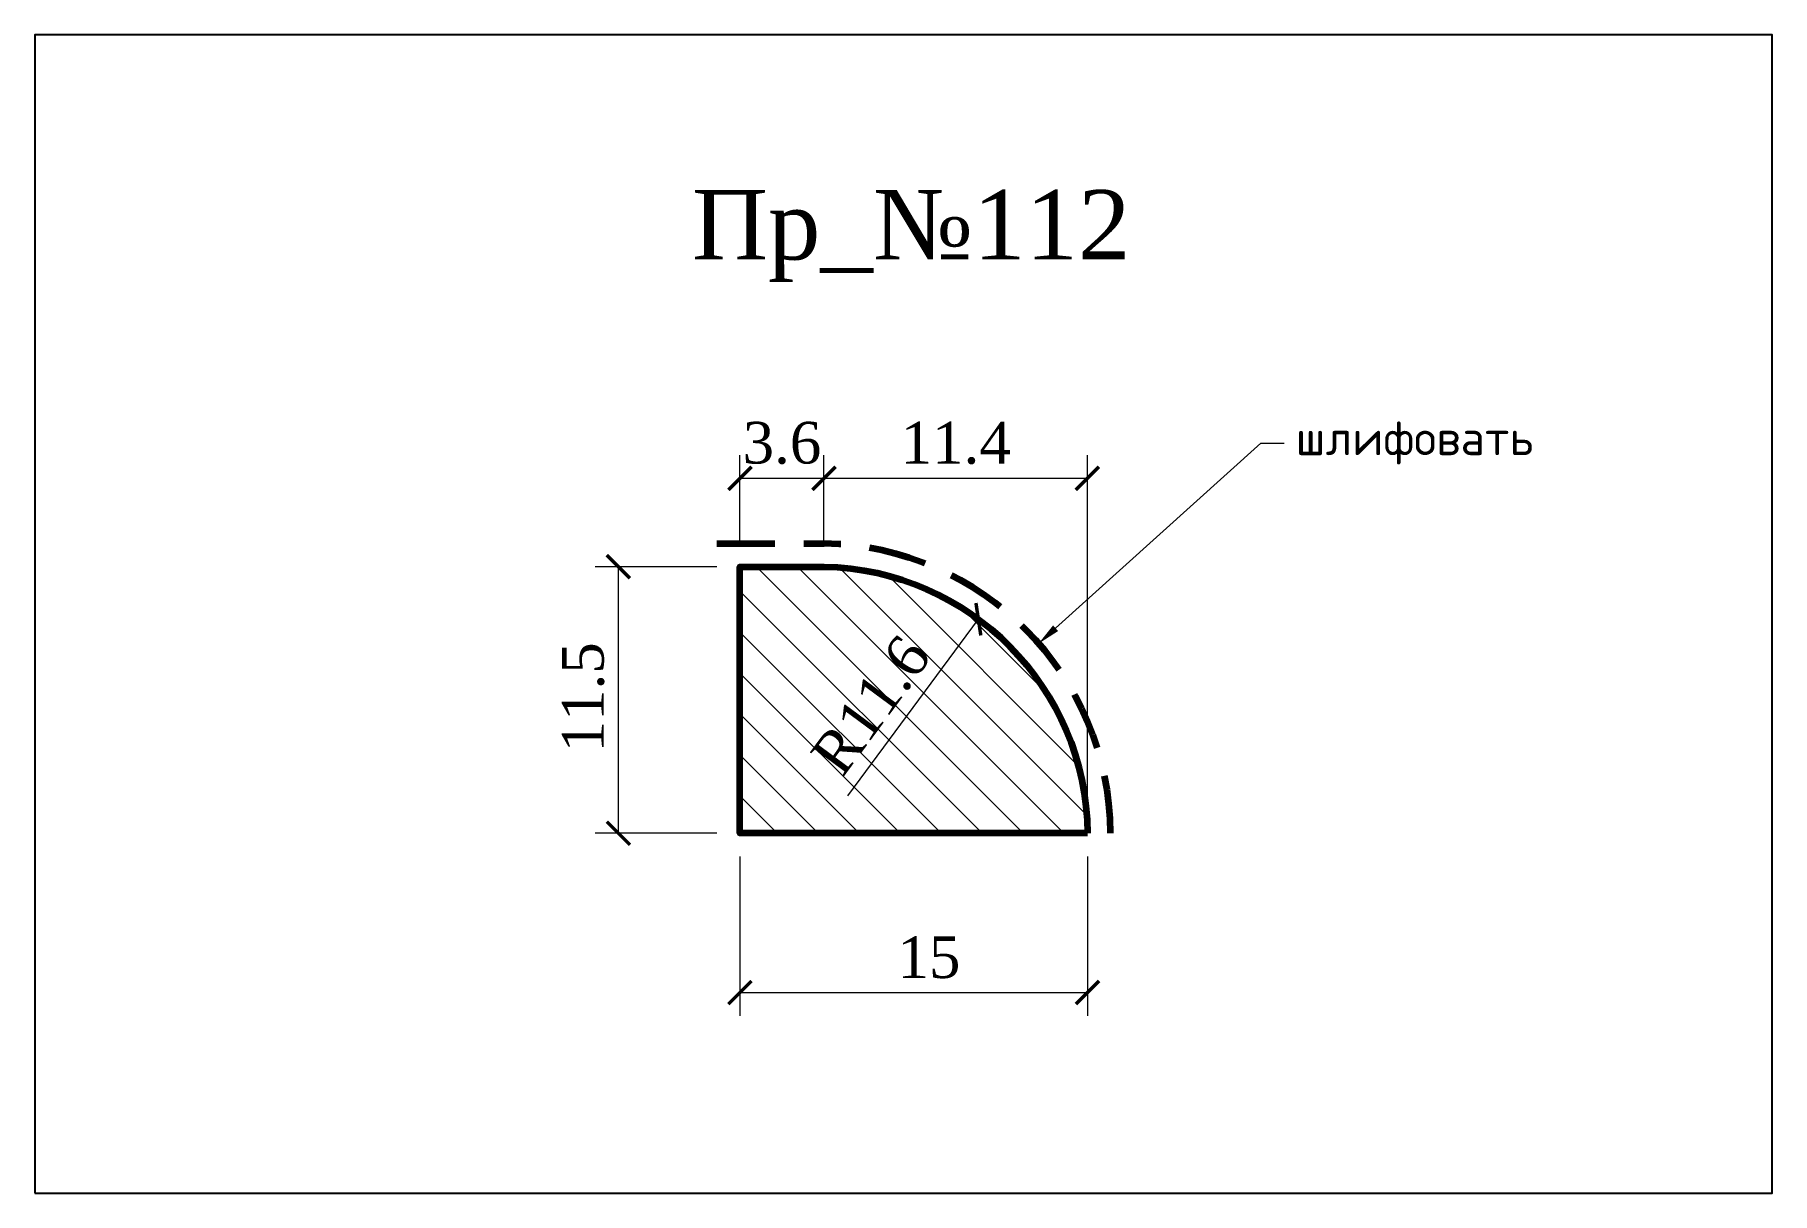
# Model space of a CAD drawing. Header units: millimetres. Extents: x 303480.6 to 303555.6, y -90786.4 to -90736.4.
import ezdxf
from ezdxf import colors
from ezdxf.entities.mleader import LeaderData, LeaderLine
from ezdxf.math import Vec2, Vec3

# ---------------------------------------------------------------- set-up
doc = ezdxf.new("R2010")
doc.units = ezdxf.units.MM
doc.header["$MEASUREMENT"] = 0
doc.linetypes.add('HIDDEN', pattern=[0.375, 0.25, -0.125])
doc.layers.add('Outside panel', color=7, linetype='Continuous', lineweight=18, true_color=0x7f5e57)
for name, color, linetype, lineweight in [('линия 15', 7, 'Continuous', 15), ('линия 50', 1, 'Continuous', 211), ('служебный слой РАЗМЕРЫ', 7, 'Continuous', 9)]:
    doc.layers.add(name, color=color, linetype=linetype, lineweight=lineweight)
doc.layers.add('размеры в модели', color=7, linetype='Continuous')
doc.styles.add('ELECT', font='times.ttf')
doc.styles.get("Standard").update_dxf_attribs({"font": 'times.ttf'})
doc.styles.add('ЕСКД профили текст', font='isocpeur.ttf')
doc.dimstyles.new('M_1', dxfattribs={"dimtxt": 1.8, "dimasz": 1, "dimexe": 1, "dimexo": 1, "dimgap": 0.6, "dimtad": 1, "dimdec": 0, "dimdsep": 46, "dimtxsty": 'Standard', "dimblk": 'ARCHTICK', "dimcen": -5, "dimclrd": 7, "dimclre": 7, "dimclrt": 7, "dimadec": 0, "dimazin": 0, "dimtfac": 1, "dimtdec": 0, "dimtmove": 0, "dimatfit": 3, "dimfxl": 1, "dimtolj": 1, "dimtzin": 0, "dimlwd": 5, "dimlwe": 5, "dimarcsym": 0})

# ---------------------------------------------------------------- blocks, each defined once
blk = doc.blocks.new('_ArchTick')
at = {"color": 0, "linetype": 'ByBlock', "const_width": 0.15}
blk.add_lwpolyline([(-0.5, -0.5), (0.5, 0.5)], dxfattribs=at)
blk = doc.blocks.new('*D2')
at = {"layer": 'Defpoints', "color": 0, "ltscale": 1000, "transparency": 16777216}
for p in [(307719.161, -90634.623), (307734.161, -90634.623), (307734.161, -90641.499)]:
    blk.add_point(p, dxfattribs=at)
at = {"layer": 'размеры в модели', "color": 7, "lineweight": 5, "ltscale": 1000, "transparency": 16777216}
for p, q in [((307719.161, -90635.623), (307719.161, -90642.499)), ((307734.161, -90635.623), (307734.161, -90642.499)), ((307719.161, -90641.499), (307734.161, -90641.499))]:
    blk.add_line(p, q, dxfattribs=at)
at = {"layer": 'размеры в модели', "color": 7, "lineweight": 5, "ltscale": 1000, "transparency": 16777216, "rotation": 180}
blk.add_blockref('_ArchTick', (307719.161, -90641.499), dxfattribs=at)
at = {"layer": 'размеры в модели', "color": 7, "lineweight": 5, "ltscale": 1000, "transparency": 16777216}
blk.add_blockref('_ArchTick', (307734.161, -90641.499), dxfattribs=at)
at = {"layer": 'размеры в модели', "color": 7, "ltscale": 1000, "transparency": 16777216, "insert": (307727.319, -90639.984), "char_height": 1.8, "attachment_point": 5}
blk.add_mtext('\\A1;15', dxfattribs=at)
blk = doc.blocks.new('*D3')
at = {"layer": 'Defpoints', "color": 0, "ltscale": 1000, "transparency": 16777216}
for p in [(307713.916, -90623.118), (307719.161, -90623.118), (307719.161, -90634.623)]:
    blk.add_point(p, dxfattribs=at)
at = {"layer": 'размеры в модели', "color": 7, "lineweight": 5, "ltscale": 1000, "transparency": 16777216}
for p, q in [((307718.161, -90623.118), (307712.916, -90623.118)), ((307713.916, -90634.623), (307713.916, -90623.118)), ((307718.161, -90634.623), (307712.916, -90634.623))]:
    blk.add_line(p, q, dxfattribs=at)
for p, rotation in [((307713.916, -90623.118), 90), ((307713.916, -90634.623), 270)]:
    blk.add_blockref('_ArchTick', p, dxfattribs=dict(at, rotation=rotation))
at = {"layer": 'размеры в модели', "color": 7, "ltscale": 1000, "transparency": 16777216, "insert": (307712.398, -90628.758), "char_height": 1.8, "attachment_point": 5, "rotation": 90}
blk.add_mtext('\\A1;11.5', dxfattribs=at)
blk = doc.blocks.new('*D4')
at = {"layer": 'Defpoints', "color": 0, "ltscale": 1000, "transparency": 16777216}
for p in [(307722.787, -90619.304), (307719.161, -90623.118), (307722.787, -90623.118)]:
    blk.add_point(p, dxfattribs=at)
at = {"layer": 'размеры в модели', "color": 7, "lineweight": 5, "ltscale": 1000, "transparency": 16777216}
for p, q in [((307719.161, -90622.118), (307719.161, -90618.304)), ((307722.787, -90622.118), (307722.787, -90618.304)), ((307719.161, -90619.304), (307722.787, -90619.304))]:
    blk.add_line(p, q, dxfattribs=at)
at = {"layer": 'размеры в модели', "color": 7, "lineweight": 5, "ltscale": 1000, "transparency": 16777216, "rotation": 180}
blk.add_blockref('_ArchTick', (307719.161, -90619.304), dxfattribs=at)
at = {"layer": 'размеры в модели', "color": 7, "lineweight": 5, "ltscale": 1000, "transparency": 16777216}
blk.add_blockref('_ArchTick', (307722.787, -90619.304), dxfattribs=at)
at = {"layer": 'размеры в модели', "color": 7, "ltscale": 1000, "transparency": 16777216, "insert": (307720.974, -90617.785), "char_height": 1.8, "attachment_point": 5}
blk.add_mtext('\\A1;3.6', dxfattribs=at)
blk = doc.blocks.new('*D5')
at = {"layer": 'Defpoints', "color": 0, "ltscale": 1000, "transparency": 16777216}
for p in [(307734.161, -90619.304), (307722.787, -90623.118), (307734.161, -90634.623)]:
    blk.add_point(p, dxfattribs=at)
at = {"layer": 'размеры в модели', "color": 7, "lineweight": 5, "ltscale": 1000, "transparency": 16777216}
for p, q in [((307722.787, -90622.118), (307722.787, -90618.304)), ((307734.161, -90633.623), (307734.161, -90618.304)), ((307722.787, -90619.304), (307734.161, -90619.304))]:
    blk.add_line(p, q, dxfattribs=at)
at = {"layer": 'размеры в модели', "color": 7, "lineweight": 5, "ltscale": 1000, "transparency": 16777216, "rotation": 180}
blk.add_blockref('_ArchTick', (307722.787, -90619.304), dxfattribs=at)
at = {"layer": 'размеры в модели', "color": 7, "lineweight": 5, "ltscale": 1000, "transparency": 16777216}
blk.add_blockref('_ArchTick', (307734.161, -90619.304), dxfattribs=at)
at = {"layer": 'размеры в модели', "color": 7, "ltscale": 1000, "transparency": 16777216, "insert": (307728.474, -90617.785), "char_height": 1.8, "attachment_point": 5}
blk.add_mtext('\\A1;11.4', dxfattribs=at)
blk = doc.blocks.new('*D6')
at = {"layer": 'Defpoints', "color": 0, "ltscale": 1000, "transparency": 16777216}
for p in [(307729.452, -90625.385), (307722.56, -90634.717)]:
    blk.add_point(p, dxfattribs=at)
at = {"layer": 'размеры в модели', "color": 7, "lineweight": 5, "ltscale": 1000, "transparency": 16777216}
blk.add_line((307723.823, -90633.008), (307729.452, -90625.385), dxfattribs=at)
at = {"layer": 'размеры в модели', "color": 7, "lineweight": 5, "ltscale": 1000, "transparency": 16777216, "rotation": 53.55478709813359}
blk.add_blockref('_ArchTick', (307729.452, -90625.385), dxfattribs=at)
at = {"layer": 'размеры в модели', "color": 7, "ltscale": 1000, "transparency": 16777216, "insert": (307724.822, -90629.099), "char_height": 1.8, "attachment_point": 5, "rotation": 53.55479}
blk.add_mtext('\\A1;R11.6', dxfattribs=at)
blk = doc.blocks.new('112')
at = {"layer": 'Outside panel', "ltscale": 1000}
h = blk.add_hatch(dxfattribs=at)
h.set_pattern_fill('ANSI31', color=256, scale=10, angle=90)
h.set_pattern_definition([(135, (-2599.5812, 5330.6306), (-0.8838834765, -0.8838834765), [])])
h.paths.add_polyline_path([(307722.787, -90623.118), (307719.161, -90623.118), (307719.161, -90634.623), (307734.161, -90634.623, 0.406136)])
at = {"layer": 'линия 50', "color": 1, "linetype": 'HIDDEN', "ltscale": 10, "true_color": 0xff0909}
blk.add_lwpolyline([(307718.161, -90622.118), (307718.161, -90622.118), (307722.796, -90622.118, -0.406555), (307735.161, -90634.623)], format="xyb", dxfattribs=at)
at = {"layer": 'линия 50', "color": 7}
blk.add_lwpolyline([(307734.161, -90634.623), (307719.161, -90634.623), (307719.161, -90623.118), (307722.787, -90623.118, -0.406136), (307734.161, -90634.623, 0.005682)], format="xyb", dxfattribs=at)
at = {"color": 7, "ltscale": 1000, "style": 'ELECT'}
blk.add_text('Пр_№112', height=3, dxfattribs=at).set_placement((307717.096, -90609.859))
at = {"layer": 'размеры в модели', "color": 0, "ltscale": 1000}
for base, p1, p2, picture, middle in [((307722.787, -90619.304), (307719.161, -90623.118), (307722.787, -90623.118), '*D4', (307720.974, -90619.304)), ((307734.161, -90641.499), (307719.161, -90634.623), (307734.161, -90634.623), '*D2', (307727.319, -90641.499))]:
    dim = blk.add_linear_dim(base=base, p1=p1, p2=p2, dimstyle='M_1', override={"dimtxt": 1.8}, dxfattribs=at)
    dim.commit()
    dim.dimension.update_dxf_attribs({"geometry": picture, "text_midpoint": middle, "dimtype": 128})
dim = blk.add_linear_dim(base=(307734.161, -90619.304), p1=(307722.787, -90623.118), p2=(307734.161, -90634.623), dimstyle='M_1', override={"dimtxt": 1.8}, dxfattribs=at)
dim.commit()
dim.dimension.update_dxf_attribs({"geometry": '*D5', "text_midpoint": (307728.474, -90617.785)})
dim = blk.add_linear_dim(base=(307713.916, -90623.118), p1=(307719.161, -90634.623), p2=(307719.161, -90623.118), angle=90, dimstyle='M_1', override={"dimtxt": 1.8}, dxfattribs=at)
dim.commit()
dim.dimension.update_dxf_attribs({"geometry": '*D3', "text_midpoint": (307713.916, -90628.758), "dimtype": 128})
dim = blk.add_radius_dim(center=(307722.56, -90634.717), mpoint=(307729.452, -90625.385), dimstyle='M_1', override={"dimtxt": 1.8}, dxfattribs=at)
dim.commit()
dim.dimension.update_dxf_attribs({"geometry": '*D6', "text_midpoint": (307726.043, -90630.001), "dimtype": 132})

msp = doc.modelspace()

# ---------------------------------------------------------------- linework, layer by layer
at = {"color": 6, "ltscale": 1000}
msp.add_lwpolyline([(303480.579, -90786.404), (303555.579, -90786.404), (303555.579, -90736.404), (303480.579, -90736.404)], close=True, dxfattribs=at)

# ---------------------------------------------------------------- block references
at = {"layer": 'линия 15', "color": 5}
msp.add_blockref('112', (-4208.141, -136.244), dxfattribs=at)

# ---------------------------------------------------------------- leaders
at = {"layer": 'служебный слой РАЗМЕРЫ'}
ml = msp.add_multileader_mtext('Standard', dxfattribs=at)
ml.set_content('\\A1;шлифовать', color=256, style='ЕСКД профили текст')
ml.set_leader_properties(color=256, linetype='ByLayer', lineweight=-1)
ml.build(insert=Vec2(0, 0))
ml.multileader.update_dxf_attribs({"dogleg_length": 1, "arrow_head_size": 1})
ctx = ml.context
ctx.base_point, ctx.char_height, ctx.arrow_head_size, ctx.landing_gap_size, ctx.plane_origin = Vec3(303534.504, -90754.024), 1.5, 1, 0.5, Vec3(303547.979, -90727.855)
notes = []
notes.append((ctx, [(1, (1, 1, 0), (303533.504, -90754.024), (1, 0), 1, [(0, [(303523.903, -90762.687)], 0, [])])]))
ctx.mtext.insert, ctx.mtext.flow_direction = Vec3(303535.004, -90753.049), 5
for ctx, leaders in notes:
    for number, flags, end, landing, length, lines in leaders:
        leader = LeaderData()
        leader.index, (leader.has_last_leader_line, leader.has_dogleg_vector, leader.attachment_direction) = number, flags
        leader.last_leader_point, leader.dogleg_vector, leader.dogleg_length = Vec3(end), Vec3(landing), length
        for number, points, colour, breaks in lines:
            line = LeaderLine()
            line.index, line.vertices, line.color, line.breaks = number, Vec3.list(points), colors.encode_raw_color(colour), breaks
            leader.lines.append(line)
        ctx.leaders.append(leader)

doc.saveas('drawing.dxf')
